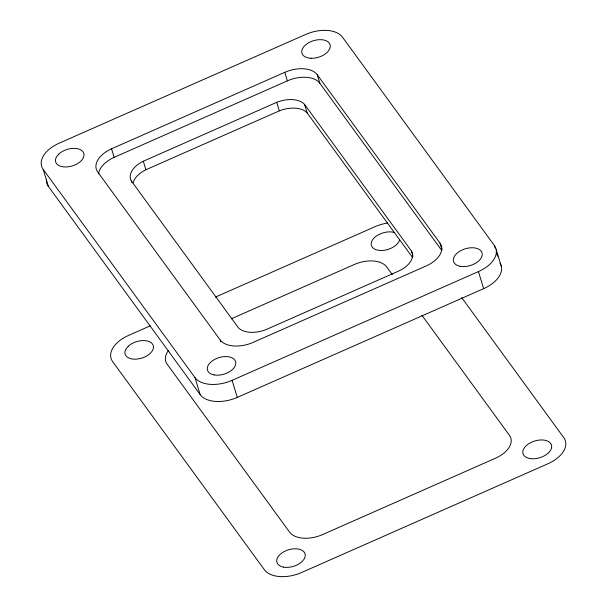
<?xml version="1.0" encoding="UTF-8"?>
<svg xmlns="http://www.w3.org/2000/svg" width="607" height="607" viewBox="0 0 607 607"><rect width="100%" height="100%" fill="white"/><g stroke="black" fill="none" stroke-linecap="round" stroke-linejoin="round"><path stroke-width="0.91" d="M220.811 341.824L220.288 340.117L97.537 171.735A26.192 15.395 -17 0 1 111.536 148.806L284.774 72.332A25.729 15.129 -17 0 1 317.249 74.752L439.999 243.126L442.086 249.955M98.562 173.943A26.192 15.395 -17 0 1 114.139 157.342L287.384 80.86A25.729 15.129 -17 0 1 319.859 83.288L441.494 250.13M131.825 182.586L131.302 180.878A23.62 13.878 -17 0 1 143.298 161.227L276.716 102.333A23.62 13.908 -17.1 0 1 304.547 104.396L411.455 251.032L413.018 256.154M133.1 182.783A23.62 13.878 -17 0 1 145.9 169.755L279.326 110.861A23.62 13.908 -17.1 0 1 307.15 112.925L412.388 257.269M150.308 325.815L128.623 335.383A29.409 17.307 -16.9 0 0 112.636 361.582L264.409 569.776A29.409 17.193 -16.8 0 0 301.527 572.538L547.886 463.778A29.288 17.193 -17 0 0 563.782 437.647L461.661 297.574M215.348 297.127L374.906 226.745A29.409 17.345 -17.3 0 1 387.729 223.019M231.221 318.834L354.222 264.531A25.729 15.129 -17 0 1 386.697 266.959L392.274 274.607M43.188 169.383L194.968 377.569A29.409 17.193 -16.8 0 0 232.079 380.339L478.445 271.579A29.288 17.193 -17 0 0 494.333 245.448L342.553 37.247A29.409 17.345 -17.3 0 0 305.465 34.546L59.183 143.176A29.409 17.307 -16.9 0 0 43.188 169.383L48.401 186.448L200.181 394.641A29.409 17.193 -16.8 0 0 237.299 397.403L483.658 288.644A29.288 17.193 -17 0 0 499.993 263.15M421.85 315.17L509.448 435.325A25.729 15.099 -17 0 1 495.449 458.232L322.211 534.737A26.192 15.395 -17 0 1 289.736 532.316L166.986 363.942A26.192 15.395 -17 0 1 168.367 350.588M131.302 180.878L238.21 327.53A23.62 13.878 -17 0 0 266.048 329.601L399.467 270.707A23.62 13.9 -17 0 0 411.455 251.032M496.185 249.576L501.405 266.64M494.333 245.448L495.16 248.142M496.26 251.738L497.626 256.23M478.445 271.579L483.658 288.644M317.249 74.752L319.859 83.288M304.547 104.396L307.15 112.925M284.774 72.332L287.384 80.86M276.716 102.333L279.326 110.861M232.079 380.339L237.299 397.403M143.298 161.227L145.9 169.755M194.968 377.569L200.181 394.641M111.536 148.806L114.139 157.342M220.288 340.117A26.192 15.395 -17 0 0 252.762 342.538L426 266.033A25.729 15.099 -17 0 0 439.999 243.126M48.401 186.448A29.409 17.307 -16.9 0 1 46.382 180.006M399.656 239.355A14.705 8.642 -17 0 1 381.507 250.486A14.705 8.642 -17 0 1 372.615 239.757A14.705 8.642 -17 0 1 393.852 232.352M58.758 154.11L56.77 156.462A14.705 8.642 -17 0 0 67.316 166.91L71.042 166.28A14.705 8.642 -17 0 0 82.385 151.082A14.705 8.642 -17 0 0 58.758 154.11M128.206 346.316L126.218 348.661A14.705 8.642 -17 0 0 136.765 359.109L140.49 358.479A14.705 8.642 -17 0 0 151.833 343.289A14.705 8.642 -17 0 0 128.206 346.316M460.083 266.283A14.887 8.748 -17 0 0 482.239 254.712A14.887 8.748 -17 0 0 461.039 250.516A14.887 8.748 -17 0 0 460.083 266.283M214.021 374.906A14.705 8.642 -17 0 0 235.812 363.388A14.705 8.642 -17 0 0 214.764 359.367A14.705 8.642 -17 0 0 214.021 374.906M310.883 58.264A14.705 8.642 -17 0 0 330.117 44.85A14.705 8.642 -17 0 0 307.021 43.795A14.705 8.642 -17 0 0 310.883 58.264M283.461 567.105A14.705 8.642 -17 0 0 305.26 555.587A14.705 8.642 -17 0 0 284.213 551.566A14.705 8.642 -17 0 0 283.461 567.105M529.532 458.482A14.887 8.748 -17 0 0 551.687 446.911A14.887 8.748 -17 0 0 530.488 442.715A14.887 8.748 -17 0 0 529.532 458.482"/></g></svg>
